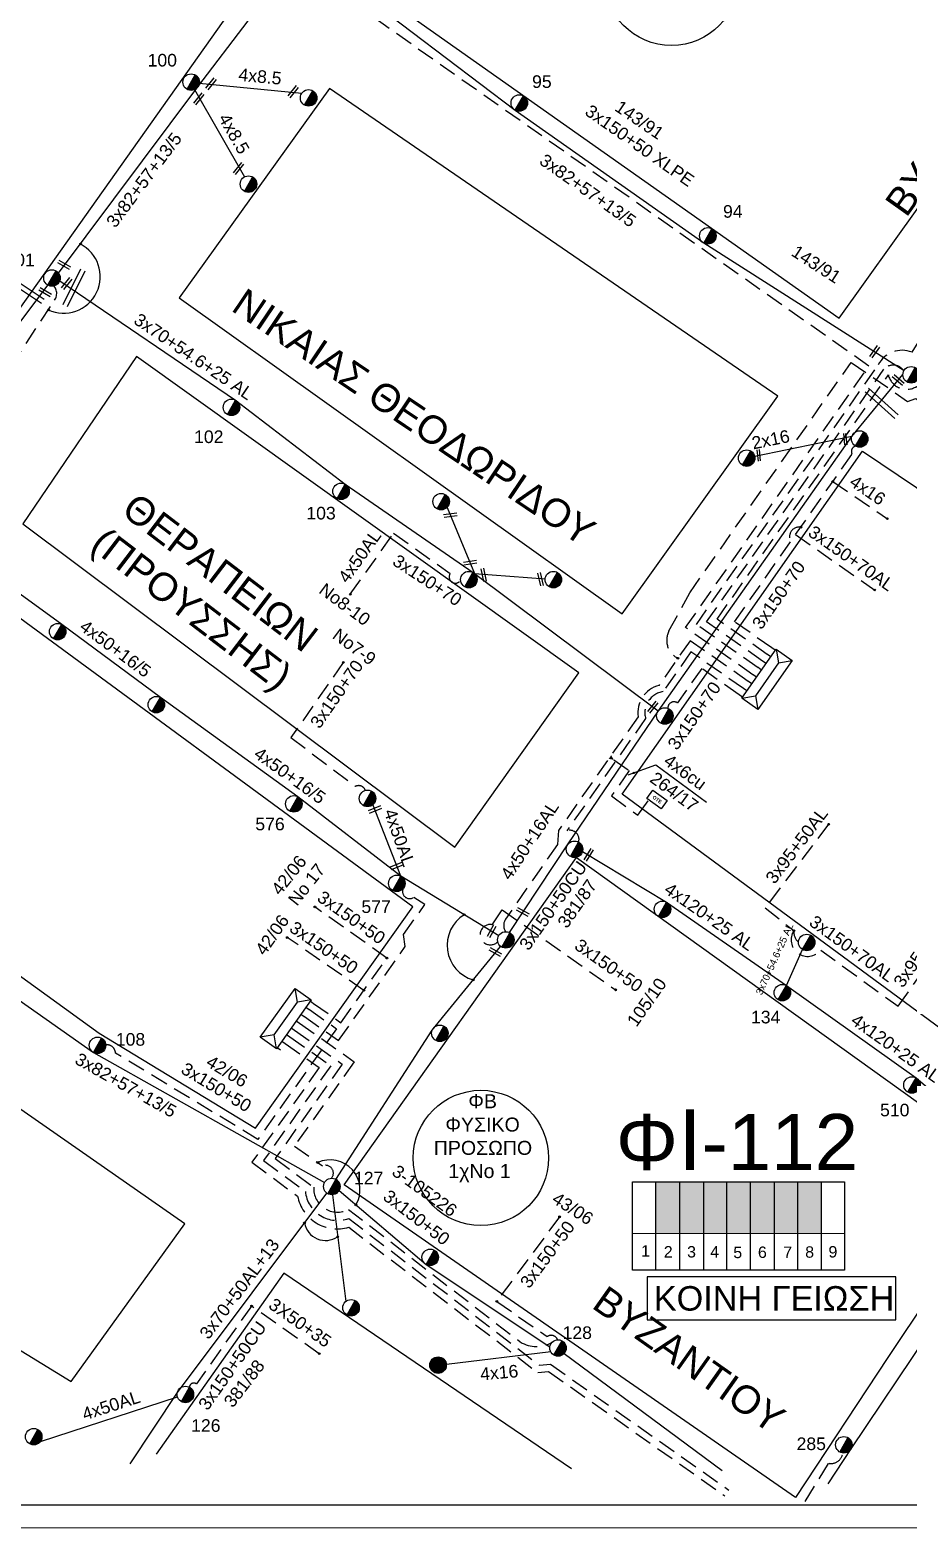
# Model space of a CAD drawing. Header units: millimetres. Extents: x 864 to 3062, y 833 to 2619.
# Drawn here: x 1713.4 to 1838.8, y 841.5 to 1055.7 of the extents above; entities that cross this region are included whole.
import ezdxf
from ezdxf.enums import TextEntityAlignment as Align

# ---------------------------------------------------------------- set-up
doc = ezdxf.new("R2010")
doc.units = ezdxf.units.MM
doc.linetypes.add('DASHED', pattern=[19.05, 12.7, -6.35])
for name, color, linetype, lineweight in [('2x16', 7, 'Continuous', 30), ('3x150+50', 7, 'Continuous', 30), ('3x150+50 XLPE', 7, 'SYN_LINE', 30), ('3x150+50CU', 7, 'Continuous', 30), ('3x150+70', 7, 'Continuous', 30), ('3x150+70AL', 7, 'DASHED', 30), ('3x150AL+50CUXLPE', 7, 'Continuous', 30), ('3X50+35', 7, 'Continuous', 30), ('3x70+50AL+13', 7, 'Continuous', 30), ('3x70+54.6+25 AL', 7, 'SYN_LINE', 30), ('3x82+57+13_5', 7, 'Continuous', 30), ('3x95+50AL', 7, 'Continuous', 30), ('4x120+25 AL', 7, 'SYN_LINE', 30), ('4x16', 7, 'Continuous', 30), ('4x50', 7, 'Continuous', 30), ('4x50+16_5', 7, 'Continuous', 30), ('4x50+16AL', 7, 'Continuous', 30), ('4x50AL', 7, 'Continuous', 30), ('4x8.5', 7, 'Continuous', 30), ('text διευθύνσεων', 250, 'Continuous', 30), ('Υπόβαθρο ΔΕΗ', 7, 'Continuous', 30)]:
    doc.layers.add(name, color=color, linetype=linetype, lineweight=lineweight)
for name, color, linetype in [('Pillar OTE', 7, 'Continuous'), ('TEXT ΚΑΛΩΔΙΩΝ', 7, 'Continuous'), ('Άγνωστα', 7, 'Continuous'), ('ΑΓΝΩΣΤΟ ΥΠΟΓΕΙΟ ΚΑΛΩΔΙΟ', 7, 'DASHED'), ('Επιγραφές - Σχήματα', 7, 'Continuous'), ('Καλώδια ΧΤ   3x150AL+50CU', 7, 'DASHED'), ('Μηχανική τομή', 7, 'Continuous'), ('Στύλος Ξύλινος', 7, 'Continuous'), ('Στύλος Ξύλινος @ 1', 7, 'Continuous'), ('Στύλος ΦΜ', 7, 'Continuous'), ('Στύλος ΦΜ @ 1', 7, 'Continuous'), ('Συνδέσεις', 7, 'Continuous'), ('Τομή', 7, 'Continuous'), ('Υποσταθμός πόλεως', 7, 'Continuous'), ('Υπόγεια καλώδια Παροχών ΧΤ   4x50AL', 7, 'DASHED'), ('Υπόγεια καλώδια Παροχών ΧΤ   4x6', 7, 'DASHED')]:
    doc.layers.add(name, color=color, linetype=linetype)
doc.styles.add('arial', font='arial.ttf')
doc.styles.get("Standard").update_dxf_attribs({"font": 'arial.ttf'})
doc.linetypes.add('SYN_LINE', pattern='A,0.5,-0.0001,["/\\/\\/\\/",Standard,S=0.1,R=0,X=0,Y=-0.05],-0.25', length=0.7501)
doc.dimstyles.new('ISO-25', dxfattribs={"dimtxt": 2.5, "dimasz": 2.5, "dimexe": 1.25, "dimexo": 0.625, "dimtad": 1, "dimtxsty": 'Standard', "dimcen": 2.5, "dimadec": 0, "dimazin": 0, "dimtfac": 1, "dimtmove": 0, "dimatfit": 3, "dimfxl": 1, "dimarcsym": 0})

# ---------------------------------------------------------------- blocks, each defined once
blk = doc.blocks.new('ΥΠΑΡΧΩΝ ΤΣΙΜΕΝΤΕΝΙΟΣ ΣΤΥΛΟΣ')
at = {"layer": 'Στύλος ΦΜ'}
blk.add_hatch(color=7, dxfattribs=at).paths.add_polyline_path([(-1.29, -2.28, 0.574793), (2.62, 0, 0.268822), (1.3, 2.27)])
at = {"layer": 'Στύλος ΦΜ', "color": 7}
blk.add_line((-1.29, -2.28), (1.3, 2.27), dxfattribs=at)
blk.add_circle((0, 0), 2.62, dxfattribs=at)
at = {"layer": 'Στύλος ΦΜ', "flags": 4}
for tag, p in [('ΑΡΙΘΜΟΣ', (-4.68, 8.05)), ('ΤΥΠΟΣ', (-4.91, 3.03))]:
    blk.add_attdef(tag, p, '', height=4, dxfattribs=at)
blk = doc.blocks.new('ΥΠΑΡΧΩΝ ΞΥΛΙΝΟΣ ΣΤΥΛΟΣ')
at = {"layer": 'Στύλος Ξύλινος'}
h = blk.add_hatch(color=7, dxfattribs=at)
h.paths.add_polyline_path([(-2.62, 0, 0.270008), (-1.29, -2.28), (1.3, 2.27, 0.576266)])
h.paths.add_polyline_path([(-1.29, -2.28, 0.574793), (2.62, 0, 0.268822), (1.3, 2.27)])
at = {"layer": 'Στύλος Ξύλινος', "color": 7}
blk.add_line((-1.29, -2.28), (1.3, 2.27), dxfattribs=at)
blk.add_circle((0, 0), 2.62, dxfattribs=at)
at = {"layer": 'Στύλος Ξύλινος', "flags": 4}
for tag, p in [('ΑΡΙΘΜΟΣ', (-4.91, 8.6)), ('ΤΥΠΟΣ', (-4.85, 3.39))]:
    blk.add_attdef(tag, p, '', height=4, dxfattribs=at)
blk = doc.blocks.new('ΥΠΟΣΤΑΘΜΟΣ ΠΟΛΕΩΣ 8 ΑΝΑΧΩΡΗΣΕΩΝ')
at = {"layer": 'Υποσταθμός πόλεως', "linetype": 'Continuous', "ltscale": 40}
for p, q in [((-8.18, -2.82), (-8.18, -4)), ((-5.9, -2.82), (-5.9, -4)), ((-3.55, -2.82), (-3.55, -4)), ((-1.28, -2.82), (-1.28, -4)), ((1.23, -2.82), (1.23, -4)), ((3.56, -2.82), (3.56, -4)), ((6.03, -2.82), (6.03, -4)), ((8.16, -2.82), (8.16, -4))]:
    blk.add_line(p, q, dxfattribs=at)
blk.add_lwpolyline([(-8.57, 2.82), (8.57, 2.82), (8.57, -2.82), (-8.57, -2.82)], close=True, dxfattribs=at)
for points in [[(-5.75, 0), (-8.57, 2.82)], [(5.75, 0), (8.57, 2.82)], [(-8.57, -2.82), (-5.75, 0)], [(-5.75, 0), (5.75, 0)], [(8.57, -2.82), (5.75, 0)]]:
    blk.add_lwpolyline(points, dxfattribs=at)
at = {"layer": 'Υποσταθμός πόλεως', "linetype": 'SYN_LINE', "ltscale": 40, "flags": 1}
for tag, p in [('ΜΕΤΑΣΧΗΜΑΤΙΣΜΟΣ', (9.59, 1.44)), ('ΙΣΧΥΣ', (9.57, -1.35)), ('ΑΡΙΘΜΟΣ', (9.69, -4.07))]:
    blk.add_attdef(tag, p, '', height=1.8, dxfattribs=at)
blk = doc.blocks.new('ΜΗΧΑΝΙΚΗ ΤΟΜΗ')
at = {"layer": 'Μηχανική τομή', "ltscale": 40}
for p, q in [((-1.89, 0.78), (5.69, 0.78)), ((-1.89, -0.77), (5.69, -0.77))]:
    blk.add_line(p, q, dxfattribs=at)
blk = doc.blocks.new('_ΣΥΝΔΕΣΗ')
at = {"layer": 'Συνδέσεις', "linetype": 'SYN_LINE', "ltscale": 40}
blk.add_hatch(color=256, dxfattribs=at).paths.add_polyline_path([(0.5, -0.01, 1), (-0.5, -0.01, 1)])
at = {"layer": 'Συνδέσεις'}
blk.add_circle((0, -0.01), 0.5, dxfattribs=at)
blk = doc.blocks.new('ΤΟΜΗ')
at = {"layer": 'Τομή', "ltscale": 40}
for p, q in [((-5.68, 0), (17.06, 0)), ((-5.68, -2.77), (17.06, -2.77))]:
    blk.add_line(p, q, dxfattribs=at)
blk = doc.blocks.new('PILLAR ΟΤΕ')
at = {"layer": 'Pillar OTE', "ltscale": 40}
blk.add_lwpolyline([(-3.31, 2.02), (3.39, 2.02), (3.39, -1.99), (-3.31, -1.99)], close=True, dxfattribs=at)
at = {"layer": 'Pillar OTE', "insert": (-1.81, 0.71), "char_height": 1.3575, "width": 109.961, "attachment_point": 1}
blk.add_mtext('{\\fArial|b1|i0|c161|p34;OTE}', dxfattribs=at)

msp = doc.modelspace()

# ---------------------------------------------------------------- hatches: boundary and pattern name
at = {"layer": 'Pillar OTE', "ltscale": 40}
h = msp.add_hatch(color=256, dxfattribs=at)
h.dxf.hatch_style = 1
h.paths.add_polyline_path([(1796.07, 951.49), (1796.79, 951.36), (1796.43, 952.01)])
at = {"layer": 'Καλώδια ΧΤ   3x150AL+50CU', "linetype": 'DASHED', "lineweight": -3, "ltscale": 0.2}
h = msp.add_hatch(color=5, dxfattribs=at)
h.dxf.hatch_style = 1
h.paths.add_polyline_path([(1806.22, 891.05), (1802.78, 891.05), (1802.78, 883.69), (1806.22, 883.68)])
h = msp.add_hatch(color=62, dxfattribs=at)
h.dxf.hatch_style = 1
h.paths.add_polyline_path([(1806.22, 883.68), (1809.66, 883.68), (1809.66, 891.05), (1806.22, 891.05)])
h = msp.add_hatch(color=30, dxfattribs=at)
h.dxf.hatch_style = 1
h.paths.add_polyline_path([(1812.96, 891.05), (1809.66, 891.05), (1809.66, 883.68), (1812.96, 883.68)])
h = msp.add_hatch(color=1, dxfattribs=at)
h.dxf.hatch_style = 1
h.paths.add_polyline_path([(1816.25, 891.04), (1812.96, 891.04), (1812.96, 883.68), (1816.25, 883.67)])
h = msp.add_hatch(color=133, dxfattribs=at)
h.dxf.hatch_style = 1
h.paths.add_polyline_path([(1819.64, 891.04), (1816.34, 891.04), (1816.34, 883.67), (1819.64, 883.67)])
h = msp.add_hatch(color=2, dxfattribs=at)
h.dxf.hatch_style = 1
h.paths.add_polyline_path([(1822.98, 891.04), (1819.68, 891.04), (1819.68, 883.67), (1822.98, 883.67)])
h = msp.add_hatch(color=151, dxfattribs=at)
h.dxf.hatch_style = 1
h.paths.add_polyline_path([(1826.37, 891.03), (1823.07, 891.03), (1823.07, 883.67), (1826.37, 883.66)])

# ---------------------------------------------------------------- linework, layer by layer
at = {"lineweight": -3, "ltscale": 0.2}
for centre in [(1805.03, 1063.15), (1777.81, 894.44)]:
    msp.add_circle(centre, 9.67, dxfattribs=at)
at = {"layer": '2x16', "color": 173, "linetype": 'Continuous', "lineweight": -3, "ltscale": 0.2}
msp.add_lwpolyline([(1830.8, 997.56), (1816.94, 994.73)], dxfattribs=at)
at = {"layer": '3x150+50', "color": 133, "linetype": 'DASHED', "lineweight": -3, "ltscale": 0.2}
for points in [[(1634.65, 1022.46), (1655.99, 1026.6), (1663.43, 1021.38), (1674.46, 1034.61), (1710.71, 1007.72), (1716.91, 1017.05, 0.400403), (1716.49, 1019.43)], [(1751.19, 912.69), (1758.01, 907.85), (1748.41, 894.34), (1753.92, 890.27, 0.581124), (1758.89, 887.09), (1783.44, 868.14, 0.28625), (1788.02, 868.13)]]:
    msp.add_lwpolyline(points, format="xyb", dxfattribs=at)
at = {"layer": '3x150+50', "color": 62, "linetype": 'DASHED', "lineweight": -3, "ltscale": 0.2}
msp.add_lwpolyline([(1830.71, 1008.17), (1838.78, 1002.6), (1839.93, 1003.01), (1897.92, 962.32, -0.43959), (1901.79, 963.6, 54.52435)], format="xyb", dxfattribs=at)
at = {"layer": '3x150+50', "color": 5, "linetype": 'DASHED', "lineweight": -3, "ltscale": 0.2}
for points in [[(1752.59, 914.67), (1757.45, 911.21), (1767, 924.65), (1766.76, 926.39), (1769.8, 930.66), (1768.21, 931.69, -0.750843), (1766.7, 932.94, -2.552572)], [(1780.22, 925.36, -1.684877), (1779.42, 927.79), (1780.86, 929.9), (1797.06, 918.48)]]:
    msp.add_lwpolyline(points, format="xyb", dxfattribs=at)
at = {"layer": '3x150+50', "color": 62, "linetype": 'DASHED', "lineweight": -3, "ltscale": 0.2}
for points in [[(1764.37, 923.02), (1754.08, 930.33)], [(1761.09, 918.4), (1750.14, 925.95)], [(1753.91, 916.54), (1757.81, 913.78), (1764.37, 923.02)]]:
    msp.add_lwpolyline(points, dxfattribs=at)
at = {"layer": '3x150+50', "color": 30, "linetype": 'DASHED', "lineweight": -3, "ltscale": 0.2}
msp.add_lwpolyline([(1753.3, 915.67), (1757.19, 912.91), (1745.95, 897.1), (1725.61, 909.43, 0.424031), (1724.22, 910.62)], format="xyb", dxfattribs=at)
at = {"layer": '3x150+50', "color": 1, "linetype": 'DASHED', "lineweight": -3, "ltscale": 0.2}
for points in [[(1751.91, 913.72), (1759.71, 908.17), (1751.16, 896.14), (1755.19, 893.31, -0.782626), (1756.46, 891.54)], [(1789.05, 886.03), (1780.08, 873.94), (1787.26, 868.9, -0.481937), (1788.79, 868.45, 25.768841)]]:
    msp.add_lwpolyline(points, format="xyb", dxfattribs=at)
at = {"layer": '3x150+50', "color": 151, "linetype": 'DASHED', "lineweight": -3, "ltscale": 0.2}
msp.add_lwpolyline([(1749.85, 910.81), (1754.71, 907.35), (1745.1, 893.82), (1751.62, 888.98, 0.441091), (1758.93, 884.53), (1785.93, 863.77), (1787.49, 863.91), (1812.66, 846.14)], format="xyb", dxfattribs=at)
at = {"layer": '3x150+50', "color": 2, "linetype": 'DASHED', "lineweight": -3, "ltscale": 0.2}
msp.add_lwpolyline([(1750.53, 911.77), (1756.37, 907.62), (1746.76, 894.08), (1752.73, 889.65, 0.493732), (1758.93, 885.8), (1786.18, 864.8), (1787.76, 864.94), (1813.23, 846.96)], format="xyb", dxfattribs=at)
at = {"layer": '3x150+50 XLPE', "color": 6, "linetype": 'DASHED', "lineweight": -3, "ltscale": 0.2}
msp.add_lwpolyline([(1816.68, 963.51), (1807.05, 970.26), (1833.25, 1007.64), (1754.54, 1063.06, 0.868305), (1753.06, 1068.43)], format="xyb", dxfattribs=at)
at = {"layer": '3x150+50CU', "color": 1, "linetype": 'DASHED', "lineweight": -3, "ltscale": 0.2}
msp.add_lwpolyline([(1745.04, 873.27), (1737.16, 862.13, 0.616501), (1736.17, 861.66, -1.619934)], format="xyb", dxfattribs=at)
at = {"layer": '3x150+70', "color": 2, "linetype": 'DASHED', "lineweight": -3, "ltscale": 0.2}
msp.add_lwpolyline([(1817.4, 964.53), (1808.59, 970.72), (1834.59, 1007.82, -0.393556), (1839.41, 1009.61), (1854.41, 1033.28, -0.645572), (1856.3, 1034.96)], format="xyb", dxfattribs=at)
at = {"layer": '3x150+70', "color": 27, "linetype": 'DASHED', "lineweight": -3, "ltscale": 0.2}
msp.add_lwpolyline([(1818.05, 965.46), (1810.05, 971.07), (1835.39, 1007.2, -0.496564), (1838.24, 1006.94)], format="xyb", dxfattribs=at)
at = {"layer": '3x150+70', "color": 30, "linetype": 'DASHED', "lineweight": -3, "ltscale": 0.2}
msp.add_lwpolyline([(1818.73, 966.43), (1811.55, 971.46), (1836.02, 1006.37, 0.514019), (1840.05, 1004.73), (1855.28, 993.17, -0.452736), (1858.89, 993.49)], format="xyb", dxfattribs=at)
at = {"layer": '3x150+70', "color": 173, "linetype": 'DASHED', "lineweight": -3, "ltscale": 0.2}
for points in [[(1822.77, 983.55), (1830.83, 995.05, -0.498346), (1831.35, 996.2, 0.415097)], [(1819.38, 967.36), (1814.04, 971.1), (1822.07, 982.55, -0.620841), (1823.52, 984.62)]]:
    msp.add_lwpolyline(points, format="xyb", dxfattribs=at)
at = {"layer": '3x150+70', "color": 1, "linetype": 'DASHED', "lineweight": -3, "ltscale": 0.2}
msp.add_lwpolyline([(1765.34, 983.74), (1773.42, 978, 1.008446), (1774.92, 977.02, 4.807437)], format="xyb", dxfattribs=at)
at = {"layer": '3x150+70', "color": 5, "linetype": 'DASHED', "lineweight": -3, "ltscale": 0.2}
msp.add_lwpolyline([(1758.15, 965.28), (1750.67, 954.53), (1759.9, 947.56, -0.451569), (1761.31, 946.98, 18.232164)], format="xyb", dxfattribs=at)
at = {"layer": '3x150+70AL', "color": 173, "linetype": 'DASHED', "lineweight": -3, "ltscale": 0.2}
msp.add_lwpolyline([(1822.77, 983.55), (1834.07, 975.63)], dxfattribs=at)
at = {"layer": '3x150+70AL', "color": 62, "linetype": 'DASHED', "lineweight": -3, "ltscale": 0.2}
msp.add_lwpolyline([(1816.01, 962.55), (1807.71, 968.38), (1803.24, 962, 0.378209), (1800.27, 957.49), (1788.89, 941.26), (1788.74, 939.25), (1781.34, 928.59, 0.319024), (1781.36, 926.78, 0.509268)], format="xyb", dxfattribs=at)
at = {"layer": '3x150+70AL', "color": 5, "linetype": 'DASHED', "lineweight": -3, "ltscale": 0.2}
msp.add_lwpolyline([(1815.31, 961.54), (1807.82, 966.79), (1803.83, 961.1, 0.445906), (1801.34, 957.27), (1790.08, 941.21, -0.614236), (1791.77, 939.59)], format="xyb", dxfattribs=at)
at = {"layer": '3x150+70AL', "color": 1, "linetype": 'DASHED', "lineweight": -3, "ltscale": 0.2}
msp.add_lwpolyline([(1814.7, 960.67), (1809.35, 964.42), (1805.9, 959.49, 0.618947), (1804.52, 958.73)], format="xyb", dxfattribs=at)
at = {"layer": '3x150+70AL', "color": 5, "lineweight": -3, "ltscale": 0.2}
msp.add_lwpolyline([(1822.52, 926.94, 0.958976), (1826.36, 924.16), (1837.42, 916.12)], format="xyb", dxfattribs=at)
at = {"layer": '3x150AL+50CUXLPE', "color": 62, "linetype": 'DASHED', "lineweight": -3, "ltscale": 0.2}
msp.add_lwpolyline([(1805.95, 965.87, -0.421598), (1804.68, 969.78), (1807.65, 975.23), (1830.71, 1008.17)], format="xyb", dxfattribs=at)
at = {"layer": '3X50+35', "color": 1, "linetype": 'DASHED', "lineweight": -3, "ltscale": 0.2}
msp.add_lwpolyline([(1754.72, 866.46), (1745.04, 873.27)], dxfattribs=at)
at = {"layer": '3x70+50AL+13', "color": 1, "linetype": 'Continuous', "lineweight": -3, "ltscale": 0.2}
msp.add_lwpolyline([(1727.68, 850.71), (1734.44, 860.91), (1755.8, 889.42)], dxfattribs=at)
at = {"layer": '3x70+54.6+25 AL', "color": 1, "linetype": 'SYN_LINE', "lineweight": -3, "ltscale": 15}
for points in [[(1717.63, 1019.84), (1742.76, 1002.77), (1758.42, 990.76), (1776.68, 978.14), (1803.14, 958.34)], [(1756.59, 889.19), (1758.49, 873.9)]]:
    msp.add_lwpolyline(points, dxfattribs=at)
at = {"layer": '3x70+54.6+25 AL', "color": 1, "linetype": 'SYN_LINE', "lineweight": -3, "ltscale": 10}
for points in [[(1772.97, 987.45), (1776.91, 977.97)], [(1776.91, 977.97), (1786.98, 977.21)]]:
    msp.add_lwpolyline(points, dxfattribs=at)
at = {"layer": '3x70+54.6+25 AL', "color": 5, "linetype": 'SYN_LINE', "lineweight": -3, "ltscale": 8}
msp.add_lwpolyline([(1821.46, 919.08), (1823.78, 924.23)], dxfattribs=at)
at = {"layer": '3x82+57+13_5', "color": 27, "linetype": 'Continuous', "lineweight": -3, "ltscale": 0.2}
msp.add_lwpolyline([(1753.29, 1066.56), (1782.71, 1044.22), (1809.64, 1025.24), (1838.29, 1007.03)], dxfattribs=at)
at = {"layer": '3x82+57+13_5', "color": 133, "linetype": 'Continuous', "lineweight": -3, "ltscale": 0.2}
for points in [[(1717.47, 1020.94), (1737.38, 1047.57), (1751.76, 1066.48)], [(1789.72, 866.5), (1812.26, 849.74)]]:
    msp.add_lwpolyline(points, dxfattribs=at)
at = {"layer": '3x82+57+13_5', "color": 151, "linetype": 'Continuous', "lineweight": -3, "ltscale": 0.2}
msp.add_lwpolyline([(1711, 1012.59), (1715.94, 1019.21)], dxfattribs=at)
at = {"layer": '3x82+57+13_5', "color": 30, "linetype": 'Continuous', "lineweight": -3, "ltscale": 0.2}
msp.add_lwpolyline([(1669.03, 949.76), (1701.64, 924.13), (1722.46, 909.53), (1755.48, 890.94)], dxfattribs=at)
at = {"layer": '3x82+57+13_5', "color": 2, "lineweight": -3, "ltscale": 0.2}
msp.add_lwpolyline([(1827.43, 847.85), (1830.69, 852.84), (1841.7, 869.27), (1854.8, 891.77)], dxfattribs=at)
at = {"layer": '3x82+57+13_5', "color": 1, "linetype": 'Continuous', "lineweight": -3, "ltscale": 0.2}
msp.add_lwpolyline([(1757.54, 889.78), (1769.99, 879.22), (1787.66, 867.42)], dxfattribs=at)
at = {"layer": '3x95+50AL', "color": 5, "linetype": 'DASHED', "lineweight": -3, "ltscale": 0.2}
msp.add_lwpolyline([(1827.49, 942.15), (1818.41, 930.2), (1822.52, 926.94, 0.248427), (1823.19, 925.29, -53.00634)], format="xyb", dxfattribs=at)
msp.add_lwpolyline([(1837.42, 916.12), (1845.47, 927.54)], dxfattribs=at)
at = {"layer": '4x120+25 AL', "color": 5, "linetype": 'SYN_LINE', "lineweight": -3, "ltscale": 15}
msp.add_lwpolyline([(1792.33, 938.27), (1804.33, 931.02), (1821.46, 919.08), (1839.98, 905.89), (1854.48, 893.56)], dxfattribs=at)
at = {"layer": '4x16', "color": 173, "linetype": 'DASHED', "lineweight": -3, "ltscale": 0.2}
msp.add_lwpolyline([(1828.08, 991.13), (1835.88, 985.83)], dxfattribs=at)
at = {"layer": '4x16', "color": 133, "linetype": 'Continuous', "lineweight": -3, "ltscale": 0.2}
msp.add_lwpolyline([(1787.81, 866.73), (1772.87, 864.92)], dxfattribs=at)
at = {"layer": '4x50', "color": 5, "linetype": 'Continuous', "lineweight": -3, "ltscale": 0.2}
msp.add_lwpolyline([(1766.38, 934.71), (1762.39, 944.95)], dxfattribs=at)
at = {"layer": '4x50+16_5', "color": 5, "linetype": 'Continuous', "lineweight": -3, "ltscale": 0.2}
msp.add_lwpolyline([(1780.36, 926.21), (1766.38, 934.71), (1751.66, 946.08), (1732.02, 960.26), (1717.93, 970.7), (1695.32, 987.14)], dxfattribs=at)
at = {"layer": '4x50+16AL', "color": 173, "linetype": 'Continuous', "lineweight": -3, "ltscale": 0.2}
msp.add_lwpolyline([(1781.9, 926.66), (1790.3, 939.34), (1803.18, 958.38), (1830.8, 997.56), (1838.11, 1006.45)], dxfattribs=at)
at = {"layer": '4x50+16AL', "color": 5, "linetype": 'Continuous', "lineweight": -3, "ltscale": 0.2}
msp.add_lwpolyline([(1757.09, 891.38), (1770.86, 912.71), (1780.63, 924.69)], dxfattribs=at)
at = {"layer": '4x50AL', "color": 1, "linetype": 'DASHED', "lineweight": -3, "ltscale": 0.2}
msp.add_lwpolyline([(1759.15, 975.03), (1765.34, 983.74)], dxfattribs=at)
at = {"layer": '4x50AL', "color": 1, "linetype": 'Continuous', "lineweight": -3, "ltscale": 0.2}
msp.add_lwpolyline([(1714.88, 853.9), (1734.47, 860.27)], dxfattribs=at)
at = {"layer": '4x8.5', "color": 133, "linetype": 'Continuous', "lineweight": -3, "ltscale": 0.2}
for points in [[(1737.57, 1048.08), (1752.23, 1046.67)], [(1736.88, 1047.16), (1744.01, 1034.68)]]:
    msp.add_lwpolyline(points, dxfattribs=at)
at = {"layer": 'Pillar OTE', "lineweight": -3, "ltscale": 40}
for points in [[(1799.45, 878.41), (1799.45, 891.05), (1829.78, 891.05), (1829.78, 878.38), (1799.45, 878.41)], [(1802.78, 878.41), (1802.78, 891.05)], [(1806.22, 878.4), (1806.22, 891.05)], [(1809.66, 878.4), (1809.66, 891.05)], [(1812.96, 878.4), (1812.96, 891.05)], [(1816.34, 878.39), (1816.34, 891.05)], [(1819.74, 878.39), (1819.74, 891.05)], [(1823.08, 878.39), (1823.08, 891.05)], [(1826.46, 878.38), (1826.46, 891.05)], [(1799.45, 883.69), (1829.78, 883.66)]]:
    msp.add_lwpolyline(points, dxfattribs=at)
at = {"layer": 'Άγνωστα', "linetype": 'Continuous', "ltscale": 0.2}
msp.add_arc((1718.18, 1020.44), 5.24, 245.1354, 63.2475, dxfattribs=at)
at = {"layer": 'ΑΓΝΩΣΤΟ ΥΠΟΓΕΙΟ ΚΑΛΩΔΙΟ', "color": 2, "linetype": 'DASHED', "lineweight": -3, "ltscale": 0.2}
msp.add_lwpolyline([(1824.14, 845.35), (1827.5, 850.79, 0.433144), (1829.52, 852.26, 6.857572)], format="xyb", dxfattribs=at)
at = {"layer": 'Επιγραφές - Σχήματα', "lineweight": -3}
msp.add_lwpolyline([(863.7, 1860.67), (3062.46, 1860.7), (3062.47, 841.56), (863.7, 841.54)], close=True, dxfattribs=at)
at = {"layer": 'Επιγραφές - Σχήματα', "color": 190, "lineweight": -3}
msp.add_lwpolyline([(1801.56, 871.29), (1837.07, 871.29), (1837.07, 877.47), (1801.56, 877.47)], close=True, dxfattribs=at)
at = {"layer": 'Υπόβαθρο ΔΕΗ', "lineweight": -3}
for points in [[(895.62, 1848.12), (2896.63, 1848.12), (2896.63, 844.79), (895.62, 844.79)], [(1797.9, 1107.19), (1764.76, 1059.81), (1829.01, 1014.49), (1863.14, 1062.29)], [(1742.63, 1059.23), (1683.72, 1100.3), (1660.97, 1069.95), (1668.02, 1043.55), (1710.24, 1013.43)], [(1756.19, 1047.33), (1734.69, 1017.42), (1797.99, 972.23), (1820.22, 1003.34)], [(1791.79, 963.78), (1728.61, 1009.03), (1712.38, 985.07), (1774.1, 938.86)], [(1847.14, 910.22), (1797.98, 946.45), (1832.34, 995.46), (1845.13, 986.87), (1894.49, 952.39), (1859.57, 901.02)], [(1705.78, 976.1), (1681.93, 942.21), (1723.26, 912.26), (1745.62, 898.7), (1768.09, 930.33)], [(1758.26, 890.59), (1791.49, 937.41), (1853.83, 892.63), (1835.97, 865.9), (1822.75, 845.89)], [(1735.51, 885.02), (1672.4, 928.99), (1638.81, 880.55), (1655.75, 868.02), (1676.09, 888.96), (1719.27, 862.48)]]:
    msp.add_lwpolyline(points, close=True, dxfattribs=at)
for points in [[(1802.82, 950.64), (1810.03, 945.32)], [(1790.77, 850), (1749.65, 877.95), (1731.41, 852.11)]]:
    msp.add_lwpolyline(points, dxfattribs=at)
for centre, radius, start, end in [((1778.12, 924.84), 5.14, 121.6258, 254.1539), ((1756.27, 889.9), 4.27, 329.5309, 114.4085), ((1755.62, 885.71), 3.07, 190.5573, 304.0152)]:
    msp.add_arc(centre, radius, start, end, dxfattribs=at)
at = {"layer": 'Υπόγεια καλώδια Παροχών ΧΤ   4x6', "color": 62, "linetype": 'DASHED', "lineweight": -2, "ltscale": 0.2}
msp.add_lwpolyline([(1796.79, 951.37), (1799.01, 949.81), (1796.48, 946.2), (1800.22, 943.44), (1801.82, 945.61)], dxfattribs=at)

# ---------------------------------------------------------------- block references
at = {"layer": 'Pillar OTE', "xscale": 0.375, "yscale": 0.375, "zscale": 0.375, "rotation": 324}
msp.add_blockref('PILLAR ΟΤΕ', (1802.95, 945.69), dxfattribs=at)
at = {"layer": 'Μηχανική τομή', "lineweight": -3}
for p, xscale, yscale, zscale, rotation in [((1738.97, 1047.64), 0.2499999999999463, 0.2499999999999463, 0.4999999999999997, 51.16063864114478), ((1750.71, 1046.5), 0.2499999999999463, 0.2499999999999463, 0.4999999999999997, 51.16063864114478), ((1737.24, 1045.46), 0.2499999999999463, 0.2499999999999463, 0.4999999999999997, 51.16063864114478), ((1742.91, 1035.52), 0.2499999999999463, 0.2499999999999463, 0.4999999999999997, 51.16063864114478), ((1718.71, 1021.85), 0.2499999999999463, 0.2499999999999463, 0.4999999999999997, 150.3757733717276), ((1718.35, 1019.06), 0.2499999999999463, 0.2499999999999463, 0.4999999999999997, 51.16063864114478), ((1715.96, 1017.95), 0.2499999999999463, 0.2499999999999463, 0.4999999999999997, 150.3757733717276), ((1833.82, 1009.3), 0.2499999999999463, 0.2499999999999463, 0.4999999999999997, 55.14951132084228), ((1837.79, 1005.32), 0.2499999999999463, 0.2499999999999463, 0.4999999999999997, 139.5187342347292), ((1829.94, 996.79), 0.2144876774166475, 0.2144876774166475, 0.4289753548333868, 96.2604824997834), ((1817.57, 994.47), 0.2144876774166475, 0.2144876774166475, 0.4289753548333868, 96.2604824997834), ((1772.98, 986.29), 0.2499999999999463, 0.2499999999999463, 0.4999999999999997, 7.850325160566418), ((1775.8, 979.5), 0.2499999999999463, 0.2499999999999463, 0.4999999999999997, 7.850325160566419), ((1778.32, 977.33), 0.2499999999999463, 0.2499999999999463, 0.4999999999999997, 102.3212772822827), ((1786.45, 976.71), 0.2499999999999463, 0.2499999999999463, 0.4999999999999997, 102.3212772822826), ((1802.1, 958.51), 0.2499999999999463, 0.2499999999999463, 0.4999999999999997, 51.16063864114478), ((1763.11, 944.4), 0.2499999999999463, 0.2499999999999463, 0.4999999999999997, 202.0422619358169), ((1792.98, 937.38), 0.2499999999999463, 0.2499999999999463, 0.4999999999999997, 58.68024341874369), ((1766.25, 936.35), 0.2499999999999463, 0.2499999999999463, 0.4999999999999997, 202.0422619358169), ((1784.23, 929.35), 0.2499999999999463, 0.2499999999999463, 0.4999999999999997, 150.6253518436988), ((1779.56, 927.24), 0.2499999999999463, 0.2499999999999463, 0.4999999999999997, 240.0321539273434), ((1780.31, 923.62), 0.2499999999999463, 0.2499999999999463, 0.4999999999999997, 150.6253518436988)]:
    msp.add_blockref('ΜΗΧΑΝΙΚΗ ΤΟΜΗ', p, dxfattribs=dict(at, xscale=xscale, yscale=yscale, zscale=zscale, rotation=rotation))
at = {"layer": 'Στύλος Ξύλινος @ 1', "lineweight": -3, "ltscale": 40, "xscale": 0.4499999999998181, "yscale": 0.4499999999998181, "zscale": 0.4499999999998181}
msp.add_blockref('ΥΠΑΡΧΩΝ ΞΥΛΙΝΟΣ ΣΤΥΛΟΣ', (1771.69, 864.82), dxfattribs=at)
at = {"layer": 'Στύλος ΦΜ @ 1', "lineweight": -3, "ltscale": 40}
ref = msp.add_blockref('ΥΠΑΡΧΩΝ ΤΣΙΜΕΝΤΕΝΙΟΣ ΣΤΥΛΟΣ', (1736.41, 1048.24), dxfattribs=dict(at, xscale=0.4499999999996757, yscale=0.4499999999996757, zscale=0.4499999999996757))
ref.add_attrib('ΤΥΠΟΣ', '100', (1730.19, 1050.47), dxfattribs={"layer": 'Στύλος ΦΜ', "height": 1.8, "rotation": 360, "flags": 4})
ref = msp.add_blockref('ΥΠΑΡΧΩΝ ΤΣΙΜΕΝΤΕΝΙΟΣ ΣΤΥΛΟΣ', (1783.29, 1045.25), dxfattribs=dict(at, xscale=0.4499999999998964, yscale=0.4499999999998964, zscale=0.4499999999998964))
ref.add_attrib('ΤΥΠΟΣ', '95', (1785.12, 1047.41), dxfattribs={"layer": 'Στύλος ΦΜ', "height": 1.8, "flags": 4})
for p, xscale, yscale, zscale in [((1753.19, 1045.98), 0.4499999999998181, 0.4499999999998181, 0.4499999999998181), ((1744.6, 1033.65), 0.4499999999998181, 0.4499999999998181, 0.4499999999998181), ((1839.28, 1006.4), 0.4499999999998181, 0.4499999999998181, 0.4499999999998181), ((1831.93, 997.22), 0.4499999999998181, 0.4499999999998181, 0.4499999999998181), ((1815.78, 994.49), 0.4499999999998181, 0.4499999999998181, 0.4499999999998181), ((1772.12, 988.27), 0.4499999999998181, 0.4499999999998181, 0.4499999999998181), ((1776.09, 977.12), 0.4499999999998181, 0.4499999999998181, 0.4499999999998181), ((1788.16, 977.12), 0.4499999999998181, 0.4499999999998181, 0.4499999999998181), ((1717.34, 969.68), 0.4499999999998181, 0.4499999999998181, 0.4499999999998181), ((1731.43, 959.24), 0.4499999999998181, 0.4499999999998181, 0.4499999999998181), ((1804.09, 957.63), 0.4499999999998181, 0.4499999999998181, 0.4499999999998181), ((1761.61, 945.84), 0.4499999999998181, 0.4499999999998181, 0.4499999999998181), ((1791.19, 938.57), 0.4499999999998181, 0.4499999999998181, 0.4499999999998181), ((1803.75, 929.99), 0.4499999999998181, 0.4499999999998181, 0.4499999999998181), ((1781.37, 925.61), 0.4499999999998181, 0.4499999999998181, 0.4499999999998181), ((1824.36, 925.25), 0.4499999999998166, 0.4499999999998166, 0.4499999999998166), ((1771.95, 912.26), 0.4499999999998181, 0.4499999999998181, 0.4499999999998181), ((1770.57, 880.24), 0.4499999999998181, 0.4499999999998181, 0.4499999999998181), ((1759.26, 873.02), 0.4499999999998181, 0.4499999999998181, 0.4499999999998181), ((1713.92, 854.59), 0.4499999999998181, 0.4499999999998181, 0.4499999999998181)]:
    msp.add_blockref('ΥΠΑΡΧΩΝ ΤΣΙΜΕΝΤΕΝΙΟΣ ΣΤΥΛΟΣ', p, dxfattribs=dict(at, xscale=xscale, yscale=yscale, zscale=zscale))
ref = msp.add_blockref('ΥΠΑΡΧΩΝ ΤΣΙΜΕΝΤΕΝΙΟΣ ΣΤΥΛΟΣ', (1810.22, 1026.26), dxfattribs=dict(at, xscale=0.4499999999998153, yscale=0.4499999999998153, zscale=0.4499999999998153))
ref.add_attrib('ΤΥΠΟΣ', '94', (1812.4, 1028.85), dxfattribs={"layer": 'Στύλος ΦΜ', "height": 1.8, "flags": 4})
ref = msp.add_blockref('ΥΠΑΡΧΩΝ ΤΣΙΜΕΝΤΕΝΙΟΣ ΣΤΥΛΟΣ', (1716.52, 1020.24), dxfattribs=dict(at, xscale=0.4499999999998437, yscale=0.4499999999998437, zscale=0.4499999999998437))
ref.add_attrib('ΤΥΠΟΣ', '101', (1709.87, 1021.92), dxfattribs={"layer": 'Στύλος ΦΜ', "height": 1.8, "flags": 4})
ref = msp.add_blockref('ΥΠΑΡΧΩΝ ΤΣΙΜΕΝΤΕΝΙΟΣ ΣΤΥΛΟΣ', (1742.17, 1001.74), dxfattribs=dict(at, xscale=0.4499999999997458, yscale=0.4499999999997458, zscale=0.4499999999997458))
ref.add_attrib('ΤΥΠΟΣ', '102', (1736.83, 996.64), dxfattribs={"layer": 'Στύλος ΦΜ', "height": 1.8, "flags": 4})
ref = msp.add_blockref('ΥΠΑΡΧΩΝ ΤΣΙΜΕΝΤΕΝΙΟΣ ΣΤΥΛΟΣ', (1757.83, 989.74), dxfattribs=dict(at, xscale=0.4499999999998265, yscale=0.4499999999998265, zscale=0.4499999999998265))
ref.add_attrib('ΤΥΠΟΣ', '103', (1752.87, 985.72), dxfattribs={"layer": 'Στύλος ΦΜ', "height": 1.8, "flags": 4})
ref = msp.add_blockref('ΥΠΑΡΧΩΝ ΤΣΙΜΕΝΤΕΝΙΟΣ ΣΤΥΛΟΣ', (1751.08, 945.06), dxfattribs=dict(at, xscale=0.449999999999828, yscale=0.449999999999828, zscale=0.449999999999828))
ref.add_attrib('ΤΥΠΟΣ', '576', (1745.58, 941.28), dxfattribs={"layer": 'Στύλος ΦΜ', "height": 1.8, "flags": 4})
ref = msp.add_blockref('ΥΠΑΡΧΩΝ ΤΣΙΜΕΝΤΕΝΙΟΣ ΣΤΥΛΟΣ', (1765.79, 933.69), dxfattribs=dict(at, xscale=0.4499999999998129, yscale=0.4499999999998129, zscale=0.4499999999998129))
ref.add_attrib('ΤΥΠΟΣ', '577', (1760.74, 929.46), dxfattribs={"layer": 'Στύλος ΦΜ', "height": 1.8, "flags": 4})
ref = msp.add_blockref('ΥΠΑΡΧΩΝ ΤΣΙΜΕΝΤΕΝΙΟΣ ΣΤΥΛΟΣ', (1820.87, 918.06), dxfattribs=dict(at, xscale=0.4499999999998194, yscale=0.4499999999998194, zscale=0.4499999999998194))
ref.add_attrib('ΤΥΠΟΣ', '134', (1816.4, 913.68), dxfattribs={"layer": 'Στύλος ΦΜ', "height": 1.8, "rotation": 360, "flags": 4})
ref = msp.add_blockref('ΥΠΑΡΧΩΝ ΤΣΙΜΕΝΤΕΝΙΟΣ ΣΤΥΛΟΣ', (1723.04, 910.55), dxfattribs=dict(at, xscale=0.4499999999998014, yscale=0.4499999999998014, zscale=0.4499999999998014))
ref.add_attrib('ΤΥΠΟΣ', '108', (1725.65, 910.49), dxfattribs={"layer": 'Στύλος ΦΜ', "height": 1.8, "flags": 4})
ref = msp.add_blockref('ΥΠΑΡΧΩΝ ΤΣΙΜΕΝΤΕΝΙΟΣ ΣΤΥΛΟΣ', (1839.39, 904.87), dxfattribs=dict(at, xscale=0.449999999999782, yscale=0.449999999999782, zscale=0.449999999999782))
ref.add_attrib('ΤΥΠΟΣ', '510', (1834.84, 900.39), dxfattribs={"layer": 'Στύλος ΦΜ', "height": 1.8, "flags": 4})
ref = msp.add_blockref('ΥΠΑΡΧΩΝ ΤΣΙΜΕΝΤΕΝΙΟΣ ΣΤΥΛΟΣ', (1756.51, 890.36), dxfattribs=dict(at, xscale=0.4499999999998181, yscale=0.4499999999998181, zscale=0.4499999999998181))
ref.add_attrib('ΤΥΠΟΣ', '127', (1759.68, 890.67), dxfattribs={"layer": 'Στύλος ΦΜ', "height": 1.8, "flags": 4})
ref = msp.add_blockref('ΥΠΑΡΧΩΝ ΤΣΙΜΕΝΤΕΝΙΟΣ ΣΤΥΛΟΣ', (1788.83, 867.28), dxfattribs=dict(at, xscale=0.4499999999998181, yscale=0.4499999999998181, zscale=0.4499999999998181))
ref.add_attrib('ΑΡΙΘΜΟΣ', '128', (1789.48, 868.56), dxfattribs={"layer": 'Στύλος ΦΜ', "height": 1.8, "flags": 4})
ref = msp.add_blockref('ΥΠΑΡΧΩΝ ΤΣΙΜΕΝΤΕΝΙΟΣ ΣΤΥΛΟΣ', (1735.59, 860.63), dxfattribs=dict(at, xscale=0.4499999999998181, yscale=0.4499999999998181, zscale=0.4499999999998181))
ref.add_attrib('ΤΥΠΟΣ', '126', (1736.41, 855.29), dxfattribs={"layer": 'Στύλος ΦΜ', "height": 1.8, "flags": 4})
ref = msp.add_blockref('ΥΠΑΡΧΩΝ ΤΣΙΜΕΝΤΕΝΙΟΣ ΣΤΥΛΟΣ', (1829.67, 853.43), dxfattribs=dict(at, xscale=0.4499999999998446, yscale=0.4499999999998446, zscale=0.4499999999998446))
ref.add_attrib('ΤΥΠΟΣ', '285', (1822.91, 852.68), dxfattribs={"layer": 'Στύλος ΦΜ', "height": 1.8, "flags": 4})
at = {"layer": 'Συνδέσεις', "lineweight": -3, "xscale": 0.25, "yscale": 0.25, "zscale": 0.25}
for p in [(1720.61, 1025.1), (1716.06, 1015.69), (1828.08, 991.13), (1835.88, 985.83), (1823.52, 984.62), (1759.15, 975.03), (1834.07, 975.64), (1805.95, 965.88), (1758.15, 965.28), (1827.49, 942.15), (1754.08, 930.33), (1775.42, 929.22), (1750.14, 925.95), (1822.52, 926.94), (1764.37, 923.02), (1776.71, 919.89), (1761.09, 918.4), (1797.06, 918.48), (1754.51, 893.79), (1759.95, 887.74), (1752.61, 885.16), (1789.05, 886.03), (1757.34, 883.18), (1780.08, 873.94), (1745.04, 873.28), (1754.72, 866.46)]:
    msp.add_blockref('_ΣΥΝΔΕΣΗ', p, dxfattribs=at)
at = {"layer": 'Τομή', "lineweight": -3, "xscale": 0.2499999999999997, "yscale": 0.2499999999999997, "zscale": 0.2499999999999997}
for p, rotation in [((1718.74, 1017.73), 63.51734072420047), ((1711.86, 1019.56), 326.3905023091698), ((1834.24, 1003.53), 318.0639498499456)]:
    msp.add_blockref('ΤΟΜΗ', p, dxfattribs=dict(at, rotation=rotation))
at = {"layer": 'Υποσταθμός πόλεως', "lineweight": -3, "xscale": 0.5, "yscale": 0.5, "zscale": 0.5}
for p, rotation in [((1818.68, 962.86), 234.9669422029208), ((1749.92, 914.37), 54.65759817265331)]:
    msp.add_blockref('ΥΠΟΣΤΑΘΜΟΣ ΠΟΛΕΩΣ 8 ΑΝΑΧΩΡΗΣΕΩΝ', p, dxfattribs=dict(at, rotation=rotation))

# ---------------------------------------------------------------- texts
at = {"lineweight": -3, "ltscale": 30, "char_height": 1.63, "width": 11.2573, "attachment_point": 1}
for s, insert in [('1', (1800.7, 881.97)), ('2', (1803.94, 881.84)), ('3', (1807.27, 881.84)), ('4', (1810.57, 881.84)), ('5', (1813.87, 881.75)), ('6', (1817.39, 881.78)), ('7', (1821.02, 881.78)), ('8', (1824.14, 881.81)), ('9', (1827.47, 881.84))]:
    msp.add_mtext(s, dxfattribs=dict(at, insert=insert))
at = {"layer": 'text διευθύνσεων', "color": 7, "lineweight": -3}
for s, rotation, p in [('ΒΥΘΙΝΙΑΣ', 54.4754, (1844.54, 1040.54)), ('ΒΥΖΑΝΤΙΟΥ', 324.7852, (1807.56, 865.62))]:
    msp.add_text(s, height=4, rotation=rotation, dxfattribs=at).set_placement(p, align=Align.MIDDLE_CENTER)
at = {"layer": 'text διευθύνσεων', "color": 7, "lineweight": -3, "ltscale": 40, "char_height": 4, "width": 94.4586, "attachment_point": 1, "style": 'arial'}
for s, insert, rotation in [('ΝΙΚΑΙΑΣ ΘEOΔΩPIΔOY', (1744.19, 1018.98), 326.0204), ('ΘΕΡΑΠΕΙΩΝ', (1728.66, 989.78), 322.6315), ('(ΠPOYΣΣHΣ)', (1724.23, 984.84), 322.6315)]:
    msp.add_mtext(s, dxfattribs=dict(at, insert=insert, rotation=rotation))
at = {"layer": 'TEXT ΚΑΛΩΔΙΩΝ', "linetype": 'Continuous', "lineweight": -3, "ltscale": 0.2}
for s, height, rotation, p in [('4x8.5', 1.8, 354.4822, (1746.26, 1049.05)), ('4x8.5', 1.8, 299.7367, (1742.55, 1040.87)), ('3x150+50 XLPE', 1.8, 324.8488, (1800.5, 1039.17)), ('3x82+57+13/5', 1.8, 53.2167, (1729.67, 1034.26)), ('3x82+57+13/5', 1.8, 324.8167, (1793.1, 1032.75)), ('3x70+54.6+25 AL', 1.8, 325.8074, (1736.77, 1009.01)), ('2x16', 1.8, 11.5376, (1819.21, 997.15)), ('4x16', 1.8, 325.8265, (1833.07, 989.91)), ('4x50AL', 1.8, 54.589, (1760.48, 980.47)), ('3x150+70AL', 1.8, 324.9669, (1830.73, 980.17)), ('3x150+70', 1.8, 326.6364, (1770.16, 977.04)), ('3x150+70', 1.8, 54.9669, (1820.34, 974.92)), ('4x50+16/5', 1.8, 323.4468, (1725.6, 967.26)), ('3x150+70', 1.8, 55.1318, (1757.2, 960.76)), ('3x150+70', 1.8, 54.9669, (1808.28, 957.67)), ('4x50+16/5', 1.8, 324.1915, (1750.53, 949.12)), ('4x50+16AL', 1.8, 56.4809, (1784.77, 939.85)), ('4x50AL', 1.8, 289.4969, (1766.19, 940.24)), ('3x95+50AL', 1.8, 52.7885, (1822.92, 939.11)), ('3x150+50', 1.8, 324.6077, (1759.31, 928.82)), ('4x120+25 AL', 1.8, 325.1277, (1810.46, 928.94)), ('3x150+50', 1.8, 325.382, (1755.38, 924.52)), ('3x70+54.6+25 AL', 1, 65.6838, (1819.76, 922.88)), ('3x150+70AL', 1.8, 323.9991, (1830.83, 924.37)), ('3x95+50AL', 1.8, 54.8382, (1841.04, 924.39)), ('3x150+50', 1.8, 324.8202, (1796.08, 921.97)), ('4x120+25 AL', 1.8, 324.5472, (1837.1, 910.15)), ('3x82+57+13/5', 1.8, 330.623, (1727.08, 904.86)), ('3x150+50', 1.8, 328.7632, (1740.02, 904.56)), ('3x150+50', 1.8, 322.3426, (1768.62, 885.94)), ('3x150+50', 1.8, 53.4102, (1787.3, 880.65)), ('3x70+50AL+13', 1.8, 53.1574, (1743.3, 875.74)), ('3X50+35', 1.8, 324.8373, (1751.98, 870.9)), ('3x150+50CU', 1.8, 54.7243, (1742.29, 864.76)), ('4x16', 1.8, 4.9561, (1780.42, 863.77)), ('4x50AL', 1.8, 18.0076, (1724.97, 859.07))]:
    msp.add_text(s, height=height, rotation=rotation, dxfattribs=at).set_placement(p, align=Align.MIDDLE_CENTER)
at = {"layer": 'Άγνωστα', "lineweight": -3, "ltscale": 40, "style": 'arial'}
msp.add_text('3x150+50CU', height=1.8, rotation=55, dxfattribs=at).set_placement((1788.12, 930.52), align=Align.MIDDLE_CENTER)
at = {"layer": 'Άγνωστα', "lineweight": -3, "ltscale": 40, "char_height": 1.8, "width": 27.758, "attachment_point": 1, "style": 'arial'}
for s, insert, rotation in [('143/91', (1797.8, 1045.76), 325.5789), ('143/91', (1822.99, 1025.05), 327.1047), ('No8-10', (1755.59, 976.76), 323.4893), ('No7-9', (1757.52, 970.28), 323.4893), ('42/06', (1747.71, 932.98), 51.6679), ('No 17', (1750.12, 931.46), 51.6679), ('381/87', (1788.62, 928.16), 55), ('42/06', (1745.44, 924.28), 55), ('105/10', (1798.56, 914.08), 55), ('42/06', (1739.31, 909.23), 329), ('3-105226', (1765.99, 893.59), 324.2885), ('43/06', (1788.79, 889.68), 327.2441), ('381/88', (1740.93, 859.71), 52.44)]:
    msp.add_mtext(s, dxfattribs=dict(at, insert=insert, rotation=rotation))
at = {"layer": 'Επιγραφές - Σχήματα', "color": 190, "lineweight": -3, "insert": (1802.51, 876.12), "char_height": 3.5, "width": 35.1311, "attachment_point": 1}
msp.add_mtext('KOINH ΓΕΙΩΣΗ', dxfattribs=at)
at = {"layer": 'Υπόβαθρο ΔΕΗ', "lineweight": -3, "attachment_point": 1}
for s, insert, char_height, width in [('{\\W8.64836; }ΦΒ \\P{\\W4.42067; }ΦΥΣΙΚΟ \\P{\\W2.28183; }ΠΡΟΣΩΠΟ', (1769.3, 903.55), 2, 17.2548), ('Φ{\\H1.0833x;I}-112', (1797.07, 901.39), 8, 84.6573), ('{\\W5.64925; }1χΝο 1\\P{\\W5.7564; }', (1768.77, 893.57), 2, 17.2548)]:
    msp.add_mtext(s, dxfattribs=dict(at, insert=insert, char_height=char_height, width=width))
at = {"layer": 'Υπόγεια καλώδια Παροχών ΧΤ   4x50AL', "color": 7, "ltscale": 0.2, "char_height": 1.8, "attachment_point": 1, "rotation": 324}
for s, insert in [('4x6cu', (1804.82, 952.31)), ('264/17', (1802.85, 949.78))]:
    msp.add_mtext_dynamic_manual_height_columns(s, width=1.8, gutter_width=12.5, heights=[0.118], dxfattribs=dict(at, insert=insert))

# ---------------------------------------------------------------- leaders
at = {"layer": 'Επιγραφές - Σχήματα', "ltscale": 40}
msp.add_leader([(1798.85, 949.19), (1802.82, 950.64)], dimstyle='ISO-25', override={"dimasz": 1, "dimtad": 0}, dxfattribs=at)

doc.saveas('drawing.dxf')
